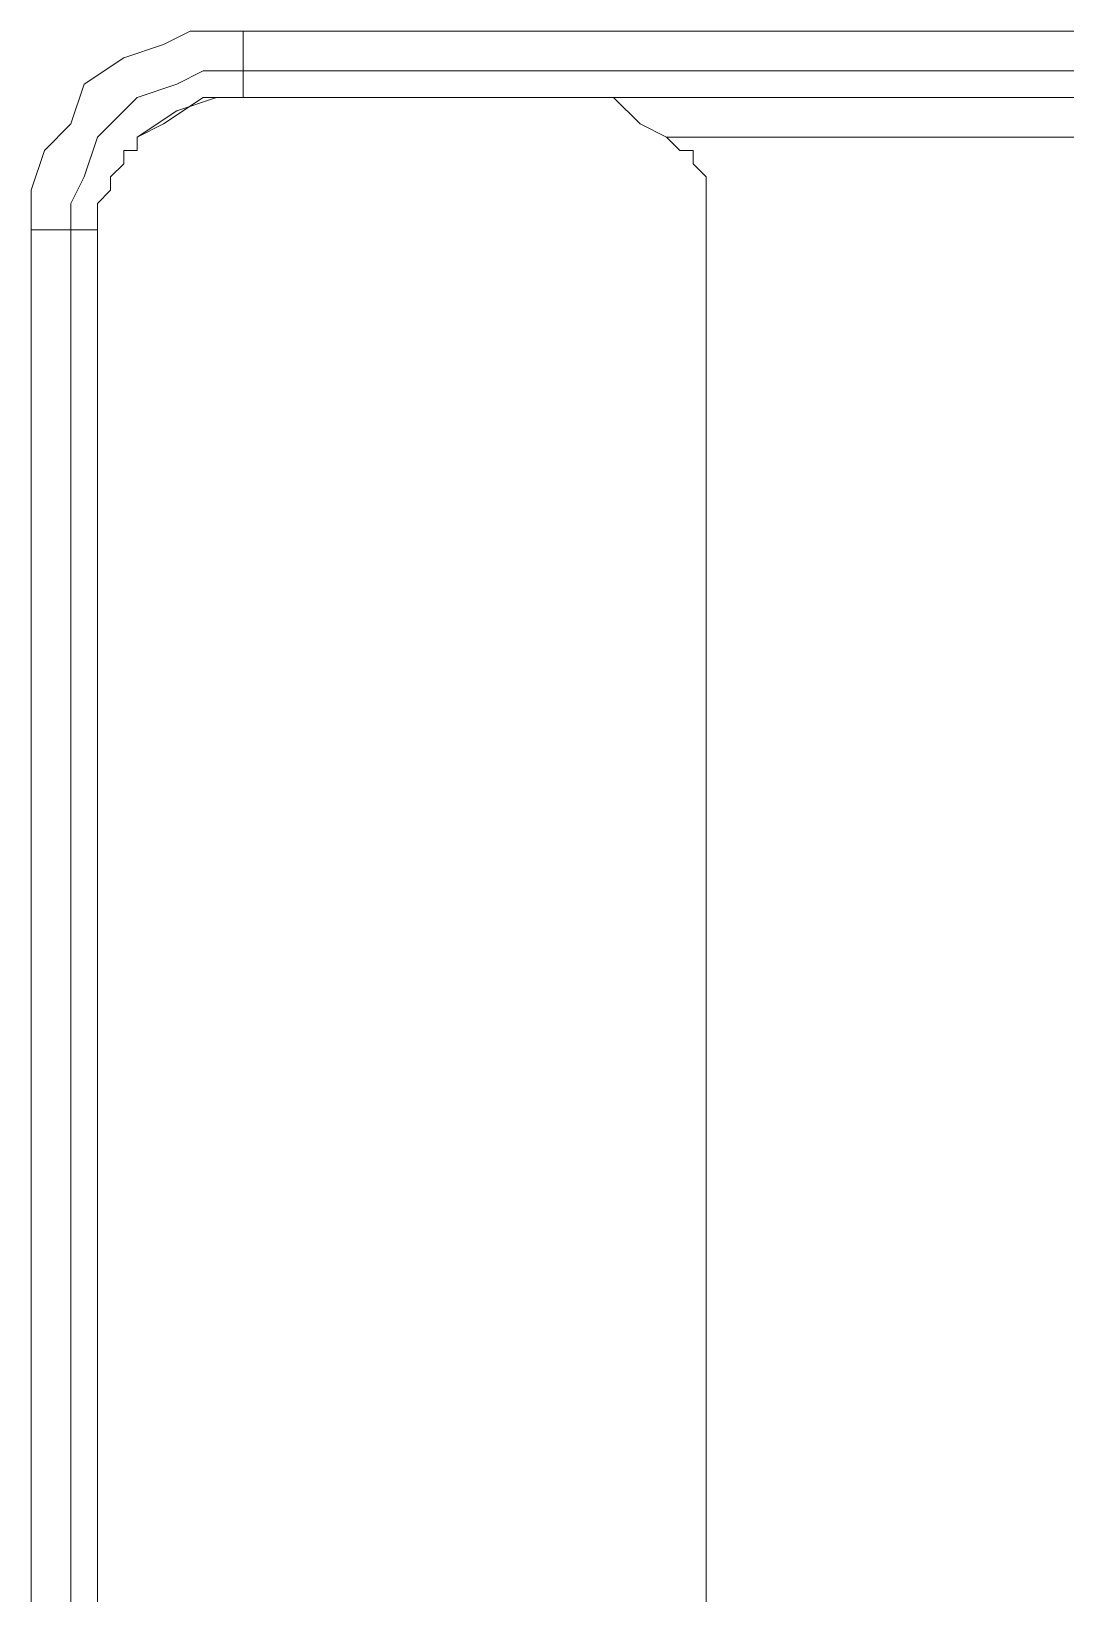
# Model space of a CAD drawing. Header units: centimetres. Extents: x -12.2 to 12.2, y -6.1 to 6.1.
# Drawn here: x -10.2065 to -9.9308, y -4.9689 to -4.5527 of the extents above; entities that cross this region are included whole.
import ezdxf

# ---------------------------------------------------------------- set-up
doc = ezdxf.new("R2010")
doc.units = ezdxf.units.CM
doc.header["$MEASUREMENT"] = 0
doc.layers.add('Camada 1', color=7, linetype='Continuous')

msp = doc.modelspace()

# ---------------------------------------------------------------- linework, layer by layer
at = {"layer": 'Camada 1', "lineweight": 9}
for points, knots in [([(-10.20651, -4.60559), (-10.20651, -4.60559), (-10.20651, -4.59501), (-10.20651, -4.59501), (-10.20651, -4.59501), (-10.20298, -4.58442), (-10.20298, -4.58442), (-10.20298, -4.58442), (-10.19592, -4.57737), (-10.19592, -4.57737), (-10.19592, -4.57737), (-10.1924, -4.56678), (-10.1924, -4.56678), (-10.1924, -4.56678), (-10.18181, -4.55973), (-10.18181, -4.55973), (-10.18181, -4.55973), (-10.17123, -4.5562), (-10.17123, -4.5562), (-10.17123, -4.5562), (-10.16417, -4.55267), (-10.16417, -4.55267), (-10.16417, -4.55267), (-10.15006, -4.55267), (-10.15006, -4.55267)], [0, 0, 0, 0, 0.125, 0.125, 0.125, 0.25, 0.25, 0.25, 0.375, 0.375, 0.375, 0.5, 0.5, 0.5, 0.625, 0.625, 0.625, 0.75, 0.75, 0.75, 0.875, 0.875, 0.875, 1, 1, 1, 1]), ([(-10.15006, -4.55267), (-10.15006, -4.55267), (-10.15006, -4.55267), (-10.15006, -4.55267), (-10.15006, -4.55267), (-10.15006, -4.5562), (-10.15006, -4.5562), (-10.15006, -4.5562), (-10.15006, -4.55973), (-10.15006, -4.55973), (-10.15006, -4.55973), (-10.15006, -4.56326), (-10.15006, -4.56326)], [0, 0, 0, 0, 0.25, 0.25, 0.25, 0.5, 0.5, 0.5, 0.75, 0.75, 0.75, 1, 1, 1, 1]), ([(-10.15006, -4.56326), (-10.15006, -4.56326), (-10.16065, -4.56326), (-10.16065, -4.56326), (-10.16065, -4.56326), (-10.1677, -4.56678), (-10.1677, -4.56678), (-10.1677, -4.56678), (-10.17829, -4.57031), (-10.17829, -4.57031), (-10.17829, -4.57031), (-10.18181, -4.57384), (-10.18181, -4.57384), (-10.18181, -4.57384), (-10.18887, -4.5809), (-10.18887, -4.5809), (-10.18887, -4.5809), (-10.1924, -4.59148), (-10.1924, -4.59148), (-10.1924, -4.59148), (-10.19592, -4.59853), (-10.19592, -4.59853), (-10.19592, -4.59853), (-10.19592, -4.60559), (-10.19592, -4.60559)], [0, 0, 0, 0, 0.125, 0.125, 0.125, 0.25, 0.25, 0.25, 0.375, 0.375, 0.375, 0.5, 0.5, 0.5, 0.625, 0.625, 0.625, 0.75, 0.75, 0.75, 0.875, 0.875, 0.875, 1, 1, 1, 1]), ([(-10.17829, -4.5809), (-10.17829, -4.5809), (-10.17123, -4.57737), (-10.17123, -4.57737), (-10.17123, -4.57737), (-10.16065, -4.57031), (-10.16065, -4.57031), (-10.16065, -4.57031), (-10.15359, -4.57031), (-10.15359, -4.57031), (-10.15359, -4.57031), (-10.15006, -4.57031), (-10.15006, -4.57031)], [0, 0, 0, 0, 0.25, 0.25, 0.25, 0.5, 0.5, 0.5, 0.75, 0.75, 0.75, 1, 1, 1, 1]), ([(-10.15006, -4.57031), (-10.15006, -4.57031), (-10.15712, -4.57031), (-10.15712, -4.57031), (-10.15712, -4.57031), (-10.1677, -4.57384), (-10.1677, -4.57384), (-10.1677, -4.57384), (-10.17829, -4.5809), (-10.17829, -4.5809)], [0, 0, 0, 0, 0.333333, 0.333333, 0.333333, 0.666667, 0.666667, 0.666667, 1, 1, 1, 1]), ([(-10.03717, -4.5809), (-10.03717, -4.5809), (-10.04423, -4.57737), (-10.04423, -4.57737), (-10.04423, -4.57737), (-10.05129, -4.57031), (-10.05129, -4.57031), (-10.05129, -4.57031), (-10.05834, -4.57031), (-10.05834, -4.57031), (-10.05834, -4.57031), (-10.06187, -4.57031), (-10.06187, -4.57031)], [0, 0, 0, 0, 0.25, 0.25, 0.25, 0.5, 0.5, 0.5, 0.75, 0.75, 0.75, 1, 1, 1, 1]), ([(-10.18887, -4.60559), (-10.18887, -4.60559), (-10.18887, -4.60206), (-10.18887, -4.60206), (-10.18887, -4.60206), (-10.18887, -4.59853), (-10.18887, -4.59853), (-10.18887, -4.59853), (-10.18534, -4.59501), (-10.18534, -4.59501), (-10.18534, -4.59501), (-10.18534, -4.59148), (-10.18534, -4.59148), (-10.18534, -4.59148), (-10.18181, -4.58795), (-10.18181, -4.58795), (-10.18181, -4.58795), (-10.18181, -4.58442), (-10.18181, -4.58442), (-10.18181, -4.58442), (-10.17829, -4.58442), (-10.17829, -4.58442), (-10.17829, -4.58442), (-10.17829, -4.5809), (-10.17829, -4.5809)], [0, 0, 0, 0, 0.125, 0.125, 0.125, 0.25, 0.25, 0.25, 0.375, 0.375, 0.375, 0.5, 0.5, 0.5, 0.625, 0.625, 0.625, 0.75, 0.75, 0.75, 0.875, 0.875, 0.875, 1, 1, 1, 1]), ([(-10.03717, -4.5809), (-10.03717, -4.5809), (-10.03365, -4.58442), (-10.03365, -4.58442), (-10.03365, -4.58442), (-10.03012, -4.58442), (-10.03012, -4.58442), (-10.03012, -4.58442), (-10.03012, -4.58795), (-10.03012, -4.58795), (-10.03012, -4.58795), (-10.02659, -4.59148), (-10.02659, -4.59148), (-10.02659, -4.59148), (-10.02659, -4.59501), (-10.02659, -4.59501), (-10.02659, -4.59501), (-10.02659, -4.59853), (-10.02659, -4.59853), (-10.02659, -4.59853), (-10.02659, -4.60206), (-10.02659, -4.60206), (-10.02659, -4.60206), (-10.02659, -4.60559), (-10.02659, -4.60559)], [0, 0, 0, 0, 0.125, 0.125, 0.125, 0.25, 0.25, 0.25, 0.375, 0.375, 0.375, 0.5, 0.5, 0.5, 0.625, 0.625, 0.625, 0.75, 0.75, 0.75, 0.875, 0.875, 0.875, 1, 1, 1, 1]), ([(-10.20651, -4.60559), (-10.20651, -4.60559), (-10.20651, -4.60559), (-10.20651, -4.60559), (-10.20651, -4.60559), (-10.20298, -4.60559), (-10.20298, -4.60559), (-10.20298, -4.60559), (-10.19945, -4.60559), (-10.19945, -4.60559), (-10.19945, -4.60559), (-10.19592, -4.60559), (-10.19592, -4.60559)], [0, 0, 0, 0, 0.25, 0.25, 0.25, 0.5, 0.5, 0.5, 0.75, 0.75, 0.75, 1, 1, 1, 1])]:
    msp.add_open_spline(points, degree=3, knots=knots, dxfattribs=at)
for points in [[(-10.15006, -4.55267), (-10.15006, -4.55267), (-9.61031, -4.55267), (-9.61031, -4.55267)], [(-9.61031, -4.56326), (-9.61031, -4.56326), (-10.15006, -4.56326), (-10.15006, -4.56326)], [(-10.15006, -4.56326), (-10.15006, -4.56326), (-10.15006, -4.57031), (-10.15006, -4.57031)], [(-10.15006, -4.57031), (-10.15006, -4.57031), (-9.61031, -4.57031), (-9.61031, -4.57031)], [(-10.06187, -4.57031), (-10.06187, -4.57031), (-10.15006, -4.57031), (-10.15006, -4.57031)], [(-9.90665, -4.5809), (-9.90665, -4.5809), (-10.03717, -4.5809), (-10.03717, -4.5809)], [(-10.20651, -5.38876), (-10.20651, -5.38876), (-10.20651, -4.60559), (-10.20651, -4.60559)], [(-10.19592, -4.60559), (-10.19592, -4.60559), (-10.19592, -5.38876), (-10.19592, -5.38876)], [(-10.19592, -4.60559), (-10.19592, -4.60559), (-10.18887, -4.60559), (-10.18887, -4.60559)], [(-10.18887, -5.38876), (-10.18887, -5.38876), (-10.18887, -4.60559), (-10.18887, -4.60559)], [(-10.02659, -4.60559), (-10.02659, -4.60559), (-10.02659, -5.38876), (-10.02659, -5.38876)]]:
    msp.add_open_spline(points, degree=3, dxfattribs=at)

doc.saveas('drawing.dxf')
